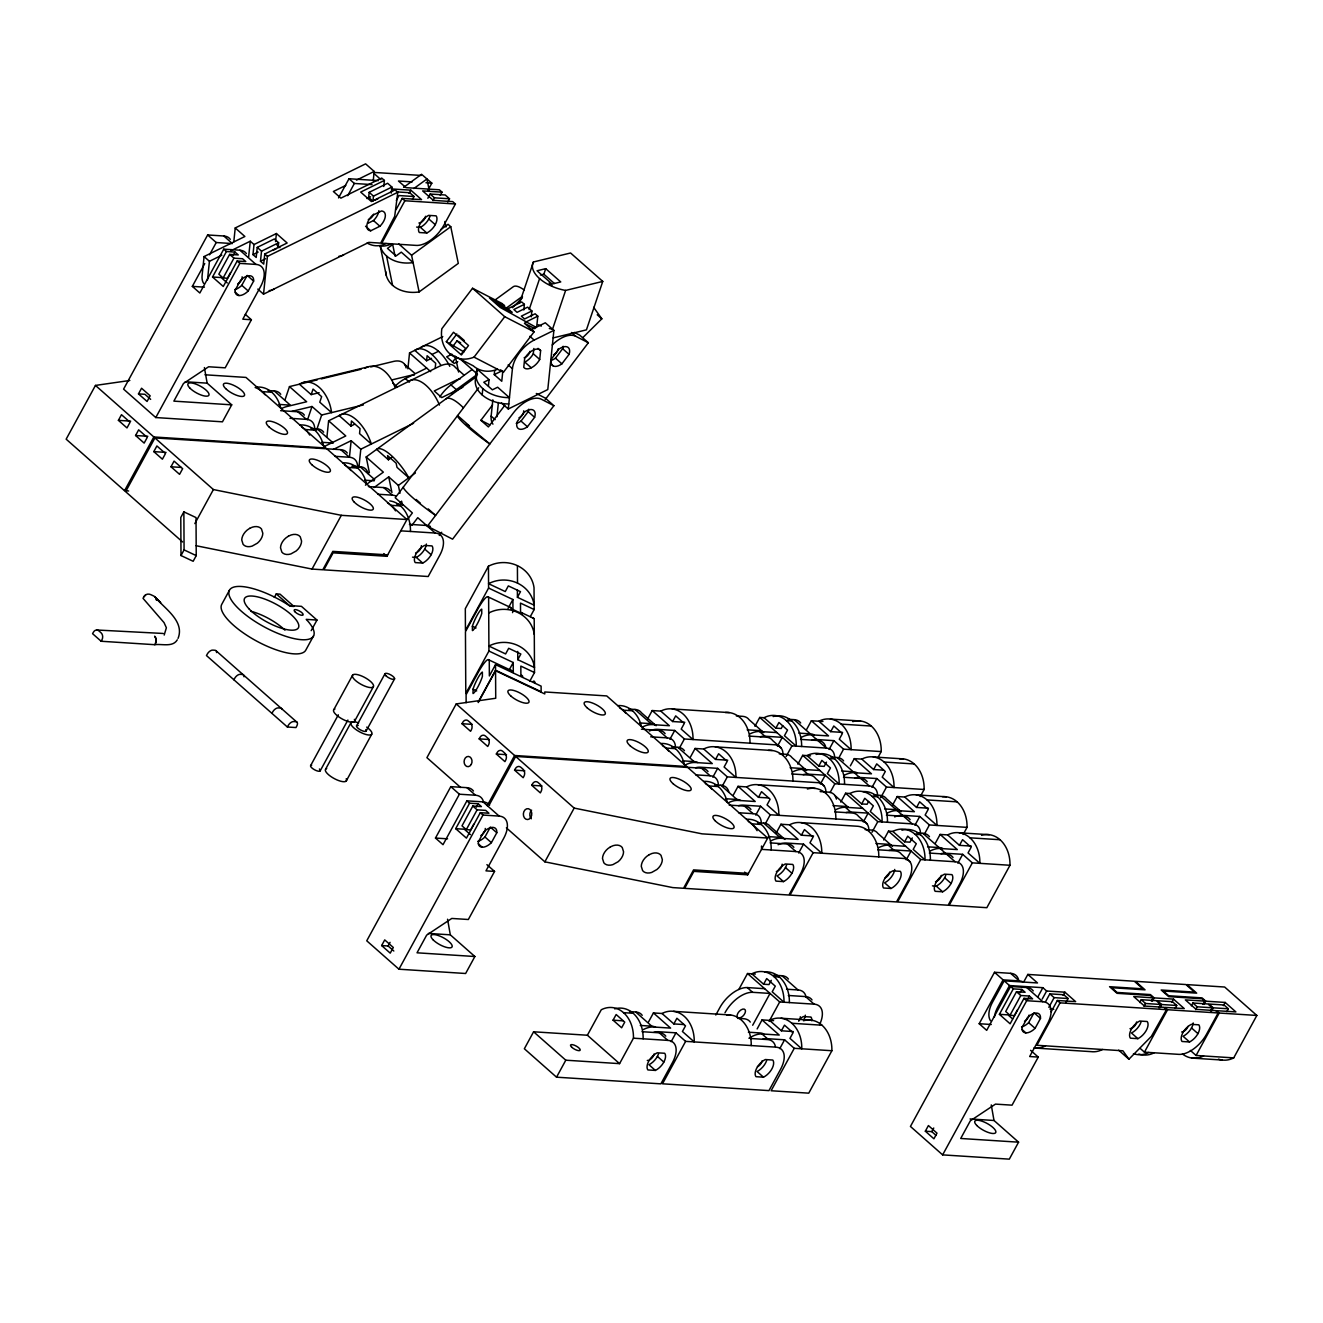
<?xml version="1.0" encoding="UTF-8"?>
<svg xmlns="http://www.w3.org/2000/svg" width="1323" height="1323" viewBox="0 0 1323 1323"><rect width="100%" height="100%" fill="white"/><g stroke="black" fill="none" stroke-linecap="round" stroke-linejoin="round"><path stroke-width="1.5" d="M373.218 180.871L374.194 171.428L365.611 163.854L235.229 227.953L244.887 236.486L204.073 256.563L202.138 275.201A25.55 13.858 -48.6 0 0 203.676 283.436M207.513 279.93L209.431 261.293L204.073 256.563M233.791 241.877L235.229 227.953M248.608 257.125L250.262 241.216L230.731 250.824M278.128 247.781L278.64 242.754L274.357 238.967L257.241 247.384L256.199 257.456L252.974 254.611L254.016 244.54L250.262 241.216M254.016 244.54L276.408 233.526L287.141 243.002L264.749 254.016L263.707 264.087L260.482 261.243L261.524 251.172L257.241 247.384M345.799 185.385L333.379 191.504L340.887 198.136L381.719 178.059L384.398 180.424L360.683 192.083L371.416 201.559L395.13 189.9L397.81 192.265L394.684 216.377L380.677 243.118L368.852 242.374L263.525 294.153L267.428 256.381L264.749 254.016M275.564 241.596L276.408 233.526M326.963 436.706L328.617 420.797L439.236 366.405A25.55 13.858 -48.6 0 1 455.377 367.43L464.158 375.186M369.183 192.331L368.654 197.375L372.954 201.162L373.466 196.135L369.183 192.331L387.622 183.269L391.906 187.056L391.277 193.108M350.942 426.039L351.471 420.995L360.054 428.569L359.542 433.613L371.333 444.032A30.776 15.628 63.8 0 0 339.151 415.604L350.942 426.039L354.63 424.22M349.504 456.6L351.141 440.691L333.363 449.423M383.769 186.477L384.398 180.424M358.946 467.118L360.799 449.208L351.141 440.691M407.897 368.852L409.535 352.943L442.775 336.604M431.546 358.351L426.601 360.766L427.131 355.738L435.714 363.312L435.184 368.356M476.247 378.891L477.256 369.233L489.063 379.651L488.402 385.952M482.167 394.916L482.812 388.615M502.806 371.184L501.764 381.256L494.256 374.624L494.67 370.589M492.95 424.17A25.55 13.858 -48.6 0 1 491.147 416.117L492.834 399.811M496.935 416.778L498.407 402.506M553.89 330.37L547.788 389.557L508.28 408.989L512.431 368.687A25.55 13.858 -48.6 0 1 534.145 340.094L553.89 330.37L545.308 322.795L530.936 329.857M523.809 309.979L524.388 304.323L521.709 301.942L507.337 309.02M531.284 316.825L531.896 310.955L527.612 307.168L517.078 312.344L513.853 309.499L524.388 304.323M531.284 367.794L524.834 362.105A11.924 6.466 -48.6 0 0 533.285 353.77L533.831 348.478M536.741 326.434L537.799 316.164L535.12 313.799L524.586 318.975L521.361 316.131L531.896 310.955M540.627 350.645A11.924 6.466 -48.6 0 0 524.669 358.5L523.759 367.314A11.924 6.466 -48.6 0 0 539.718 359.459L540.627 350.645L538.048 348.362M285.024 399.811L289.472 386.597L317.288 379.866M311.186 394.618L313.055 389.078L321.638 396.668L319.769 402.192L331.577 412.627A30.776 20.424 76.4 0 0 299.378 384.199L311.186 394.618L319.141 392.699M307.564 419.705L312.013 406.492L321.671 415.009L363.395 404.921M316.577 430.107L321.671 415.009M519.476 303.165A30.776 15.843 18.6 0 1 520.352 300.734L533.417 261.987L570.577 252.991L602.759 281.419L586.436 329.857L553.196 337.894M529.15 309.599L539.602 278.591M540.379 275.035L543.852 274.208L545.721 268.668L560.737 281.931L552.071 284.032L537.055 270.768L545.721 268.668M602.759 281.419L565.616 290.415L552.551 329.162A30.776 15.843 18.6 0 1 549.326 328.517M178.059 638.397C184.84 621.463 165.226 608.927 155.701 597.93L160.695 602.643L154.841 596.987M155.519 643.259L156.213 639.439L154.642 636.214A5.11 3.952 -86.3 0 1 155.535 643.276L154.758 644.698L101.16 641.258L92.577 633.684L93.354 632.278A5.11 3.952 -86.3 0 1 98.894 630.873L101.028 632.758A5.11 3.952 -86.3 0 1 101.937 639.852L101.16 641.258M129.836 380.478L95.454 385.423L66.15 439.17L124.544 490.717L128.645 490.982M230.301 239.347A25.55 13.858 -48.6 0 0 223.785 235.99L207.645 234.965L123.585 389.127L155.783 417.555L222.462 421.822L231.723 404.838L207.149 383.157L185.203 381.752M118.408 420.35L121.484 414.694L130.067 422.269L126.991 427.924L118.408 420.35L130.696 421.144M246.392 253.569A25.55 13.858 -48.6 0 0 239.876 250.196L223.736 249.171L199.839 293.011L192.331 286.38L204.751 263.591M209.53 254.81L216.228 242.539L232.368 243.564L223.785 235.99M138.485 393.89L141.561 388.234L150.144 395.809L147.068 401.464L138.485 393.89L144.935 394.304L150.657 399.364M229.64 254.38L233.939 258.167L242.539 258.729L245.764 261.557L237.164 261.011L223.273 286.479L212.54 277.003L226.431 251.535L235.031 252.098L238.256 254.926L229.64 254.38L218.841 274.175L223.14 277.979L227.44 278.243L230.533 272.588M233.179 255.488L235.031 252.098M135.574 435.515L138.65 429.843L147.25 437.433L144.157 443.089L135.574 435.515L147.812 436.292M223.14 277.979L233.939 258.167M155.783 417.555L239.843 263.376L255.967 264.418A25.55 13.858 -48.6 0 1 260.532 286.661L242.804 319.19L251.403 319.753L225.191 367.827L208.621 366.769L183.5 383.455L173.859 401.134L231.723 404.838M124.544 490.717L153.848 436.97L325.921 448.001L245.979 377.419L204.982 374.789M347.271 453.028A25.55 13.858 -48.6 0 0 340.755 449.671L154.923 437.93L125.619 491.676L182.557 541.95M234.7 289.638A11.924 6.466 -48.6 0 0 241.795 285.321L247.186 275.416L253.619 281.104L248.228 290.994A11.924 6.466 -48.6 0 1 235.18 290.167L240.588 280.261A11.924 6.466 -48.6 0 1 253.619 281.104M153.815 451.623L156.891 445.95L165.491 453.541L162.398 459.197L153.815 451.623L166.053 452.4M170.981 466.771L174.074 461.115L182.657 468.689L179.564 474.345L170.981 466.771L181.218 467.432M338.539 197.921L349.007 178.737L378.428 180.623M347.717 195.688L354.366 183.467L372.028 184.592M183.864 511.852L180.788 517.508L181.003 555.544L193.158 561.283L196.234 555.627L196.019 517.574L183.864 511.852L184.079 549.888L181.003 555.544M164.184 635.057L166.384 627.78L164.052 622.637L143.049 598.36L143.827 596.69A5.11 4.763 -0.1 0 1 150.706 594.606L153.733 596.028A5.11 4.763 -0.1 0 1 156.527 600.014M194.845 523.594L213.4 489.56L341.334 515.325L406.938 519.526L386.895 556.305L333.115 552.849L323.87 569.833L428.189 576.514L439.749 555.296A25.55 13.858 -48.6 0 0 435.184 533.037L417.754 517.673L411.833 525.463M396.338 200.401L398.984 195.556L414.033 196.515L412.495 199.343M396.024 209.712L402.192 198.4L421.557 199.624L410.825 190.165L391.459 188.924M455.426 203.99L404.871 200.765L381.752 243.2L416.166 245.4A25.55 13.858 -48.6 0 0 443.866 225.208L455.426 203.99L452.747 201.625L433.382 200.385L422.649 190.909L442.014 192.149L440.245 195.391M409.055 193.39L410.825 190.165M427.957 190.231L431.827 183.153L421.557 174.289L403.598 187.37M427.858 198.285L430.173 194.034L445.239 194.994L449.522 198.781L447.769 202.022M432.919 200.649L434.473 197.822L449.522 198.781M229.392 590.323L221.685 604.462A47.86 15.578 28.6 0 0 256.728 641.142A47.86 15.578 28.6 0 0 305.861 650.006L313.568 635.867M274.324 597.434L276.259 593.911L280.013 594.143L293.971 606.463L290.2 606.215L276.259 593.911M233.906 679.79L234.667 678.368A5.11 2.778 -48.6 0 1 240.207 674.333L242.357 674.465A5.11 2.778 -48.6 0 1 243.994 676.781M196.085 545.721L312.03 569.072L341.334 515.325M311.186 630.658L316.974 620.057L301.446 606.347L289.175 605.554A47.86 15.578 28.6 0 0 228.945 591.629A47.86 15.578 28.6 0 0 282.89 635.321A47.86 15.578 28.6 0 0 306.225 619.362L316.974 620.057M271.926 713.362L272.687 711.939A5.11 2.778 -48.6 0 1 278.227 707.904L280.377 708.037A5.11 2.778 -48.6 0 1 281.981 709.426M287.372 727.005L288.149 725.583A5.11 2.778 -48.6 0 1 293.689 721.548L295.839 721.68A5.11 2.778 -48.6 0 1 296.749 726.129L295.972 727.551L287.372 727.005L206.471 655.563L207.231 654.141A5.11 2.778 -48.6 0 1 212.771 650.106L214.921 650.255A5.11 2.778 -48.6 0 1 216.559 652.553M333.826 709.641L352.712 674.978M310.624 765.62L338.324 714.817M320.199 770.846L347.899 720.043M325.656 769.093L351.108 722.424M354.382 721.581L373.268 686.935A11.924 3.886 28.6 0 0 360.22 675.441A11.924 3.886 28.6 0 0 355.49 680.502A11.924 3.886 28.6 0 0 373.268 686.935M356.532 725.947L384.91 673.903M366.239 730.842L394.618 678.798M346.213 781.05L371.664 734.364M488.452 566.227L465.316 608.646L465.448 630.476L488.584 588.057L488.452 566.227A30.776 28.643 -0.3 0 1 534.029 587.71L534.161 609.539L530.308 616.617M508.065 608.348L512.894 599.517L488.584 588.057M456.22 703.935L514.614 755.499L686.687 766.513L606.744 695.931L544.778 691.962L544.778 693.947L495.563 670.744L495.728 698.263L456.22 703.935L426.916 757.682L460.718 787.532M517.425 597.301L520.501 591.646L508.346 585.907L505.27 591.563L488.551 583.691A30.776 28.643 -0.3 0 1 534.128 605.173L517.425 597.301L517.376 589.81M488.931 651.048L465.795 693.484L465.448 631.733L477.024 610.515A25.55 4.283 -64.8 0 1 488.634 598.658L488.931 651.048L513.241 662.509L513.291 672.613M461.992 723.714L462.769 722.292A5.11 3.952 -86.3 0 1 468.292 720.903L470.442 722.788A5.11 3.952 -86.3 0 1 471.352 729.883L470.575 731.288L461.992 723.714L472.311 724.376M495.53 664.626L495.563 670.232L541.14 691.731L541.107 686.124L495.53 664.626L489.361 675.937L489.278 661.599A25.55 4.283 -64.8 0 0 477.653 673.457L466.093 694.674L466.143 702.745M478.38 701.752L495.563 670.232M478.215 702.563L495.563 670.744M509.388 669.587L513.241 662.509M517.773 659.664L520.849 654.009L508.694 648.287L505.618 653.942L488.898 646.054A30.776 28.643 -0.3 0 1 534.475 667.553L517.773 659.664L517.723 651.412M473.452 791.022A25.55 13.858 -48.6 0 0 466.936 787.665L450.812 786.639L366.752 940.802L398.951 969.213L465.63 973.496L474.874 956.512L450.316 934.832L428.371 933.426M479.158 738.879L479.935 737.457A5.11 3.952 -86.3 0 1 485.475 736.051L487.608 737.953A5.11 3.952 -86.3 0 1 488.518 745.031L487.74 746.453L479.158 738.879L489.394 739.524M489.56 805.227A25.55 13.858 -48.6 0 0 483.044 801.87L466.903 800.845L443.007 844.686L435.482 838.054L459.395 794.213L475.519 795.239A25.55 13.858 -48.6 0 1 483.54 802.185M381.636 945.565L384.728 939.909L393.311 947.483L390.235 953.139L381.636 945.565L388.102 945.978L393.824 951.022M529.696 681.378L534.509 672.547L534.211 620.156A25.55 4.283 -64.8 0 0 532.64 618.321M388.102 945.978L390.07 942.356M472.807 806.054L477.107 809.841L485.706 810.387L488.915 813.232L480.315 812.686L466.44 838.137L455.707 828.678L469.582 803.21L478.198 803.756L481.407 806.6L472.807 806.054L462.008 825.85L466.308 829.637L470.608 829.918L473.684 824.262M496.34 754.027L497.101 752.622A5.11 3.952 -86.3 0 1 502.641 751.216L504.774 753.118A5.11 3.952 -86.3 0 1 505.684 760.196L504.923 761.618L496.34 754.027L506.527 754.689M476.346 807.162L478.198 803.756M466.308 829.637L477.107 809.841M487.261 805.657L514.614 755.499M398.951 969.213L482.994 815.051L499.135 816.093A25.55 13.858 -48.6 0 1 503.699 838.335L485.971 870.865L494.57 871.41L468.342 919.502L451.788 918.443L426.651 935.129L417.026 952.808L474.874 956.512M489.312 804.814L515.672 756.442L687.762 767.472L767.704 838.054L747.66 874.817L693.88 871.377L684.619 888.345L788.955 895.026L800.514 873.808A25.55 13.858 -48.6 0 0 795.95 851.565L787.367 843.991L770.151 842.883M514.581 770.135L515.342 768.729A5.11 3.952 -86.3 0 1 520.882 767.323L523.032 769.209A5.11 3.952 -86.3 0 1 523.925 776.303L523.164 777.709L514.581 770.135L524.768 770.796M477.868 841.312A11.924 6.466 -48.6 0 0 484.946 836.979L490.353 827.09L496.786 832.762L491.395 842.668A11.924 6.466 -48.6 0 1 478.347 841.841L483.738 831.935A11.924 6.466 -48.6 0 1 496.786 832.762M531.747 785.3L532.508 783.878A5.11 3.952 -86.3 0 1 538.048 782.488L540.197 784.374A5.11 3.952 -86.3 0 1 541.09 791.468L540.33 792.874L531.747 785.3L541.983 785.945M506.378 827.851L544.861 861.835L574.165 808.088L702.1 833.854L767.704 838.054M647.377 719.398L652.206 710.55L660.805 711.113A30.776 23.831 -86.3 0 1 693.004 739.524L681.196 729.105L684.272 723.449L675.689 715.875L672.613 721.531L660.805 711.113M669.918 739.292L674.73 730.445L684.388 738.978L774.732 744.766A25.55 13.858 -48.6 0 1 783.018 754.656M679.575 747.809L684.388 738.978M667.867 1040.391L633.452 1038.191L619.577 1063.642L587.379 1035.231L533.599 1031.791L524.355 1048.759L556.536 1077.187L660.872 1083.851L672.431 1062.65A25.55 13.858 -48.6 0 0 667.867 1040.391L659.284 1032.816L642.085 1031.708M690.308 757.285L695.121 748.454L703.72 749A30.776 23.831 -86.3 0 1 735.919 777.428L724.111 767.009L727.203 761.353L718.621 753.763L715.528 759.419L703.72 749M712.832 777.18L717.661 768.349L727.319 776.882L817.664 782.654A25.55 13.858 -48.6 0 1 825.932 792.56M556.536 1077.187L565.797 1060.203L619.577 1063.642M722.49 785.713L727.319 776.882M754.937 726.277L759.749 717.446L764.049 717.711A30.776 23.831 -86.3 0 1 796.248 746.139L784.44 735.72L787.532 730.064L778.949 722.474L775.857 728.146L764.049 717.711M587.379 1035.231L601.27 1009.763A30.776 23.831 -86.3 0 1 633.452 1038.191M733.223 795.189L738.052 786.342L746.652 786.904A30.776 23.831 -86.3 0 1 778.834 815.315L767.042 804.897L770.118 799.241L761.535 791.667L758.459 797.322L746.652 786.904M613.062 1020.182L616.154 1014.526L624.737 1022.117L621.645 1027.773L613.062 1020.182L622.753 1020.81M782.769 725.649L781.231 728.477L775.857 728.146M777.461 746.172L782.29 737.341L764.859 736.216A25.55 13.858 -48.6 0 0 760.262 736.746M786.16 756.475L791.948 745.858L826.362 748.074A25.55 13.858 -48.6 0 1 834.648 757.963M755.764 815.084L760.576 806.236L770.234 814.77L860.578 820.558A25.55 13.858 -48.6 0 1 868.864 830.447M806.451 729.783L811.379 720.754L822.923 721.482M648.617 1021.786L653.43 1012.938L662.029 1013.484A30.776 23.831 -86.3 0 1 694.228 1041.912L682.42 1031.493L685.512 1025.838L676.913 1018.263L673.837 1023.919L662.029 1013.484M765.422 823.617L770.234 814.77M797.852 764.181L802.681 755.334L810.552 755.846M830.712 731.652L833.788 725.996L842.371 733.57L839.295 739.226L851.102 749.645A30.776 23.831 -86.3 0 0 818.904 721.233L830.712 731.652L842.619 732.413M776.154 833.093L780.967 824.246L789.566 824.791A30.776 23.831 -86.3 0 1 821.765 853.219L809.957 842.801L813.05 837.145L804.467 829.554L801.374 835.21L789.566 824.791M818.772 766.034L821.864 760.378L830.447 767.952L827.371 773.608L839.162 784.043A30.776 23.831 -86.3 0 0 806.98 755.615L818.772 766.034L824.163 766.381L826.478 762.131M829.091 749.48L833.903 740.648L843.561 749.165L881.217 751.58L878.323 756.888M671.141 1041.681L675.97 1032.833L685.628 1041.366L775.956 1047.155A25.55 13.858 -48.6 0 1 780.52 1069.397L768.961 1090.615L662.492 1083.802L685.628 1041.366M820.392 784.076L825.205 775.228L807.791 774.12A25.55 13.858 -48.6 0 0 803.177 774.65M838.749 758.013L843.561 749.165M830.05 792.593L834.863 783.762L869.277 785.961A25.55 13.858 -48.6 0 1 877.562 795.867M798.679 852.988L803.508 844.14L813.165 852.674L903.493 858.445A25.55 13.858 -48.6 0 1 908.074 880.705L896.498 901.922L790.029 895.092L813.165 852.674M850.358 765.868L854.294 758.641L861.819 759.121A30.776 23.831 -86.3 0 1 894.017 787.549L882.209 777.13L885.302 771.474L876.719 763.884L873.627 769.539L861.819 759.121M715.809 1015.022L719.613 1008.043A25.55 13.858 -48.6 0 1 747.247 987.57L764.677 988.694M840.783 802.069L845.595 793.238L849.895 793.502A30.776 23.831 -86.3 0 1 882.094 821.93L870.286 811.512L873.362 805.856L864.779 798.282L861.703 803.937L849.895 793.502M738.829 989.439L747.512 973.53L755.383 974.042M763.603 984.229L766.695 978.573L775.278 986.148L772.202 991.803L783.993 1002.222A30.776 23.831 -86.3 0 0 751.811 973.811L763.603 984.229L768.994 984.577L771.292 980.326M872.006 787.383L876.835 778.536L886.493 787.069L924.132 789.484L920.279 796.545M868.616 801.44L867.078 804.268L861.703 803.937M752.688 1025.242L770.036 993.424L752.622 992.316L747.247 987.57M863.307 821.963L868.136 813.132L850.706 812.008A25.55 13.858 -48.6 0 0 846.108 812.537M880.705 797.67L886.493 787.069M757.136 1028.93L762.048 1019.901L773.591 1020.628M872.006 832.266L877.794 821.649L912.209 823.865A25.55 13.858 -48.6 0 1 920.477 833.755M769.093 1021.406L779.694 1001.958L814.108 1004.157A25.55 13.858 -48.6 0 1 819.615 1024.548M892.297 805.575L897.226 796.545L904.75 797.025A30.776 23.831 -86.3 0 1 936.932 825.436L925.141 815.018L928.217 809.362L919.634 801.788L916.558 807.443L904.75 797.025M883.698 839.973L888.51 831.125L892.827 831.406A30.776 23.831 -86.3 0 1 925.009 859.834L913.201 849.416L916.293 843.743L907.71 836.169L904.618 841.825L892.827 831.406M781.38 1030.799L784.473 1025.143L793.056 1032.717L789.963 1038.373L801.771 1048.808A30.776 23.831 -86.3 0 0 769.589 1020.38L781.38 1030.799L793.304 1031.56M779.776 1048.626L784.589 1039.795L794.247 1048.312L831.886 1050.727L808.75 1093.162L771.111 1090.747L794.247 1048.312M914.937 825.271L919.75 816.44L929.408 824.957L967.047 827.371L963.194 834.449M912.308 837.922L909.992 842.172L904.618 841.825M906.238 859.867L911.051 851.02L893.637 849.912A25.55 13.858 -48.6 0 0 889.023 850.441M924.595 833.804L929.408 824.957M955.123 861.753L920.709 859.553L897.573 901.988L948.128 905.23L959.688 884.012A25.55 13.858 -48.6 0 0 955.123 861.753L946.54 854.178L929.325 853.07M935.212 843.462L940.14 834.433L947.665 834.912A30.776 23.831 -86.3 0 1 979.863 863.34L968.056 852.922L971.148 847.266L962.565 839.675L959.473 845.347L947.665 834.912M957.852 863.175L962.681 854.327L972.339 862.861L1009.978 865.275L986.842 907.694L949.203 905.296L972.339 862.861M1018.66 980.26A25.55 13.858 -48.6 0 0 1010.64 973.331L994.499 972.289L910.439 1126.452L942.638 1154.88L1009.317 1159.146L1018.578 1142.179L994.003 1120.482L970.057 1118.96M1033.246 990.894A25.55 13.858 -48.6 0 0 1026.731 987.537L1010.59 986.495L986.693 1030.352L979.185 1023.721L1003.082 979.863L1019.223 980.905A25.55 13.858 -48.6 0 1 1022.993 981.898M1023.985 981.501L1027.839 974.423L1037.497 982.956L1004.157 980.823L992.746 1001.759A25.55 13.858 -48.6 0 0 990.53 1020.777M925.339 1131.215L928.415 1125.559L936.998 1133.15L933.922 1138.805L925.339 1131.215L931.789 1131.628L936.072 1135.432M1051.173 1011.797L1057.342 1000.486L1075.632 1001.643L1064.899 992.184L1046.625 991.01L1042.871 987.686L1009.515 985.552L998.104 1006.489A25.55 13.858 -48.6 0 0 994.367 1017.271M931.789 1131.628L933.757 1128.006M1016.494 991.721L1020.794 995.508L1029.393 996.054L1032.618 998.898L1024.002 998.352L1010.127 1023.804L999.394 1014.328L1013.286 988.876L1021.885 989.422L1025.11 992.267L1016.494 991.721L1005.695 1011.516L1009.995 1015.303L1014.294 1015.584L1017.387 1009.929M1020.033 992.812L1021.885 989.422M1009.995 1015.303L1020.794 995.508M942.638 1154.88L1026.698 1000.717L1042.822 1001.743A25.55 13.858 -48.6 0 1 1047.386 1024.002L1029.658 1056.531L1038.257 1057.077L1012.045 1105.168L995.475 1104.11L970.354 1120.796L960.713 1138.475L1018.578 1142.179M1027.458 999.593L1029.393 996.054M1038.042 996.533L1042.871 987.686M1021.554 1026.962A11.924 6.466 -48.6 0 0 1028.632 1022.646L1034.04 1012.74L1040.473 1018.429L1035.082 1028.335A11.924 6.466 -48.6 0 1 1022.034 1027.491L1027.442 1017.602A11.924 6.466 -48.6 0 1 1040.473 1018.429M1042.21 999.08L1046.625 991.01M1045.435 1001.924L1049.834 993.854L1063.824 994.747L1068.108 998.534L1065.792 1002.768M1048.841 1007.332L1054.133 997.641L1068.108 998.534M1063.146 995.409L1064.899 992.184M1166.506 1009.664L1060.037 1002.851L1036.901 1045.286L1122.913 1050.793L1128.916 1059.21L1151.39 1036.339L1166.506 1009.664L1163.827 1007.299L1144.461 1006.059L1133.728 996.583L1153.094 997.823L1151.324 1001.048M1139.715 1002.536L1141.253 999.708L1156.319 1000.668L1160.602 1004.455L1158.849 1007.696M1144.015 1006.323L1145.553 1003.495L1160.602 1004.455M1152.399 1001.131L1154.169 997.889L1173.534 999.13L1184.267 1008.606L1164.901 1007.365L1167.581 1009.73L1218.136 1012.971L1206.559 1034.189A25.55 13.858 -48.6 0 1 1178.859 1054.365L1144.445 1052.165L1140.161 1048.378M1159.924 1007.762L1161.677 1004.521L1176.742 1005.48L1175.188 1008.324M1144.445 1052.165L1167.581 1009.73M1171.765 1002.371L1173.534 999.13M1191.345 1005.827L1192.883 1002.999L1207.932 1003.975L1212.232 1007.762L1210.462 1010.987M1195.628 1009.631L1197.166 1006.803L1212.232 1007.762M1202.954 1004.355L1204.724 1001.131L1202.028 998.766L1168.689 996.632L1161.181 990.001L1194.52 992.134L1185.937 984.544L1135.399 981.319L1145.056 989.836L1111.7 987.702L1117.075 992.448L1150.415 994.582L1154.169 997.889M1204.029 1004.438L1205.799 1001.197L1225.148 1002.437L1235.88 1011.913L1216.532 1010.673L1219.211 1013.038L1256.85 1015.452L1233.714 1057.887A30.776 23.831 -86.3 0 1 1218.4 1059.128M1211.537 1011.07L1213.307 1007.828L1228.356 1008.788L1226.818 1011.615M1190.353 1050.412L1196.075 1055.473L1219.211 1013.038M1223.395 1005.662L1225.148 1002.437M177.282 639.819C172.8 647.526 161.869 643.656 154.741 644.681M143.827 596.938L145.596 595.102M536.427 327.509L500.226 307.465L489.493 297.989L504.609 305.778L501.913 303.414L472.543 288.265L441.849 328.716A30.776 25.617 -62.7 0 0 474.031 357.144L503.418 372.276L534.112 331.825L524.454 323.308L534.856 328.666M446.331 341.681L453.508 332.255L468.524 345.518L461.363 354.961L446.331 341.681L463.91 351.918M449.688 343.418L456.865 333.975M452.913 346.262L457.014 340.871L460.669 342.756M461.495 353.836L465.597 348.445L457.014 340.871M474.031 357.144L504.741 316.693L534.112 331.825M478.694 387.771L395.213 497.779L412.379 512.927L407.649 519.178M504.774 405.351L488.402 426.932L480.894 420.301L492.586 404.888M550.699 360.501A11.924 6.466 -48.6 0 0 555.462 358.153L562.622 348.71A11.924 6.466 -48.6 0 0 563.168 346.279M569.055 354.399A11.924 6.466 -48.6 0 0 558.885 349.156L551.724 358.599A11.924 6.466 -48.6 0 0 561.895 363.842L569.055 354.399L562.622 348.71M516.235 423.426A11.924 6.466 -48.6 0 0 521.014 421.078L528.175 411.635A11.924 6.466 -48.6 0 0 528.72 409.204M439.269 535.468L441.7 532.259M545.175 399.629L588.338 342.756L579.755 335.182L574.347 332.404M534.608 417.324A11.924 6.466 -48.6 0 0 524.437 412.081L517.276 421.524A11.924 6.466 -48.6 0 0 527.447 426.767L534.608 417.324L528.175 411.635M553.89 405.681L452.582 539.172L427.412 526.19L513.357 412.941A25.55 13.858 -48.6 0 1 541.289 399.199L553.89 405.681L545.308 398.107L536.311 393.477M512.464 307.68L522.436 297.84M582.914 337.514L601.833 318.826L593.647 307.333M413.851 188.528L426.916 179.018L429.264 190.495M440.609 229.755L448.067 224.315L450.763 226.696L458.287 263.393L419.11 291.936A30.776 23.946 -11.6 0 1 385.654 271.397M419.11 291.936L411.585 255.24L450.763 226.696M494.819 300.172L513.092 286.859A30.776 9.774 53.9 0 1 524.371 290.15M505.866 308.408L522.486 296.302M439.798 396.933A25.55 13.858 -48.6 0 1 450.961 384.91L472.113 369.497M451.391 393.923A25.55 13.858 -48.6 0 1 456.336 389.64L477.487 374.227L460.669 359.393M369.398 472.724L366.173 456.981L475.867 377.072M388.416 459.792L387.556 455.592L396.139 463.182L397.016 467.366L408.807 477.801A30.776 9.774 53.9 0 0 376.625 449.373L388.416 459.792L391.724 457.394M365.446 485.177L383.339 472.146L366.173 456.981M374.062 487.542L388.714 476.875L398.372 485.409L399.976 493.281M398.372 485.409L415.405 472.989M356.449 180.16L374.194 171.428M209.431 261.293L221.851 255.19M252.974 254.611L258.134 252.065M366.951 198.566L370.589 196.78M261.524 251.172L278.64 242.754M373.466 196.135L391.906 187.056M272.852 250.378L276.375 248.658M374.707 200.302L378.213 198.582M267.428 256.381L397.81 192.265M260.482 261.243L265.559 258.746M367.959 223.273L373.483 220.561A11.924 6.466 -48.6 0 0 378.891 210.655M370.705 230.781L379.916 226.25A11.924 6.466 -48.6 0 0 381.504 210.969L372.276 215.5A11.924 6.466 -48.6 0 0 370.705 230.781L365.561 226.233M431.943 354.481L438.525 351.257M451.97 354.2L446.694 356.797L454.219 363.428L457.725 361.692M395.246 386.084A25.55 13.858 -48.6 0 1 405.367 378.593L426.701 368.092M525.231 322.349L537.799 316.164M324.449 446.446L345.783 435.945L328.617 420.797M462.852 387.242L441.766 397.595L434.258 390.963L455.327 380.611A25.55 13.858 -48.6 0 1 460.387 378.742M494.256 374.624L501.45 371.102M489.063 379.651L483.788 382.248L492.371 389.822L497.646 387.226L509.438 397.661A30.776 20.589 5.9 0 1 477.256 369.233M360.799 449.208L413.586 423.261M302.438 382.744L368.075 366.868M321.257 378.907L361.047 369.282M370.721 366.951L393.51 361.427A25.55 13.858 -48.6 0 1 406.095 367.926M391.773 379.949L409.601 375.649A25.55 13.858 -48.6 0 1 414.182 375.186M291.953 411.337L312.013 406.492M163.209 633.469L96.959 630.013M374.707 172.47L421.21 175.446M412.214 181.896L398.471 181.019L405.996 187.651L439.335 189.784L442.014 192.149M425.94 182.772L431.827 183.153M396.569 191.885L409.75 192.728L414.033 196.515M416.613 227.076L420.383 227.308L426.816 232.997A11.924 6.466 -48.6 0 0 436.16 215.847L428.635 215.368A11.924 6.466 -48.6 0 0 419.292 232.517L426.816 232.997M212.54 277.003L221.156 277.549L227.275 282.957M192.331 286.38L204.42 287.157M268.056 390.533L274.241 390.93A25.55 13.858 -48.6 0 1 280.757 394.287M262.086 391.625L271.761 392.236M278.855 404.408L290.332 405.136L274.241 390.93M280.625 410.676L297.84 411.767A25.55 13.858 -48.6 0 1 304.356 415.124M289.935 418.3L306.423 419.358A25.55 13.858 -48.6 0 1 314.709 429.247M310.971 428.437L317.156 428.834A25.55 13.858 -48.6 0 1 323.672 432.191M305.001 429.512L314.676 430.14M321.787 442.312L333.247 443.04L317.156 428.834M334.917 456.319L349.355 457.245A25.55 13.858 -48.6 0 1 357.623 467.151M351.835 466.192L360.071 466.721A25.55 13.858 -48.6 0 1 368.092 473.667M347.932 467.416L357.607 468.044M364.701 480.199L374.26 480.811M368.389 486.583L383.687 487.575A25.55 13.858 -48.6 0 1 390.202 490.932M377.832 494.223L392.269 495.149A25.55 13.858 -48.6 0 1 396.057 496.142M396.817 504.228L403.002 504.625M390.847 505.32L400.522 505.932M409.402 524.355L426.601 525.463A25.55 13.858 -48.6 0 1 430.388 526.455M400.77 530.837L435.184 533.037M387.672 554.883L332.817 551.377L322.795 569.766L312.03 569.072M412.511 557.148L416.282 557.396L422.715 563.069A11.924 6.466 -48.6 0 0 432.059 545.919L424.534 545.44A11.924 6.466 -48.6 0 0 415.19 562.589L422.715 563.069M672.316 708.946L729.304 712.601M830.414 719.084L860.529 721.002M628.805 709.062L634.99 709.459A25.55 13.858 -48.6 0 1 641.506 712.816L656.142 725.732M736.365 715.941L742.55 716.338A25.55 13.858 -48.6 0 1 749.066 719.695L763.685 732.611M787.979 719.249L794.164 719.646A25.55 13.858 -48.6 0 1 800.68 723.003M622.835 710.153L632.526 710.765M786.325 720.605L791.7 720.952M841.163 724.128L871.278 726.046M672.613 721.531L684.818 722.308M639.621 722.937L651.081 723.664A25.55 13.858 -48.6 0 1 654.868 724.657M747.164 729.816L758.641 730.544A25.55 13.858 -48.6 0 1 762.428 731.536M798.794 733.124L810.271 733.852A25.55 13.858 -48.6 0 1 814.042 734.844M749.827 733.951A25.55 13.858 -48.6 0 1 759.501 731.487L776.915 732.595M801.721 737.126A25.55 13.858 -48.6 0 1 811.33 734.811L828.545 735.902L811.379 720.754M674.73 730.445L657.316 729.337A25.55 13.858 -48.6 0 0 649.361 731.007M812.14 740.004A25.55 13.858 -48.6 0 1 816.704 739.54L833.903 740.648M641.39 729.188L658.606 730.296A25.55 13.858 -48.6 0 1 665.122 733.653M748.95 736.084L766.149 737.176A25.55 13.858 -48.6 0 1 772.665 740.549L781.248 748.123M800.564 739.392L817.779 740.483A25.55 13.858 -48.6 0 1 825.8 747.429M650.701 736.812L667.189 737.87A25.55 13.858 -48.6 0 1 675.474 747.776M715.23 746.85L772.235 750.505M873.329 756.971L903.444 758.906M671.737 746.949L677.922 747.346A25.55 13.858 -48.6 0 1 684.438 750.703M779.28 753.845L785.465 754.242A25.55 13.858 -48.6 0 1 791.981 757.599L806.617 770.515M830.91 757.153L837.095 757.533A25.55 13.858 -48.6 0 1 843.611 760.907M665.767 748.041L675.441 748.669M829.24 758.509L834.615 758.856M884.095 762.015L914.21 763.95M715.528 759.419L727.749 760.212M873.627 769.539L883.566 770.184M682.536 760.824L694.013 761.568A25.55 13.858 -48.6 0 1 697.8 762.544M790.096 767.72L801.556 768.448A25.55 13.858 -48.6 0 1 805.343 769.44M841.709 771.011L853.186 771.756A25.55 13.858 -48.6 0 1 856.973 772.748M792.758 771.855A25.55 13.858 -48.6 0 1 802.416 769.374L819.847 770.499M844.636 775.03A25.55 13.858 -48.6 0 1 854.261 772.698L871.46 773.806L854.294 758.641M717.661 768.349L700.231 767.224A25.55 13.858 -48.6 0 0 695.633 767.753M855.055 777.891A25.55 13.858 -48.6 0 1 859.619 777.444L876.835 778.536M686.224 767.208L701.521 768.2A25.55 13.858 -48.6 0 1 708.037 771.557M791.865 773.972L809.064 775.08A25.55 13.858 -48.6 0 1 815.596 778.437L824.179 786.011M843.495 777.279L860.694 778.387A25.55 13.858 -48.6 0 1 867.21 781.744M695.683 774.848L710.104 775.774A25.55 13.858 -48.6 0 1 718.389 785.664M758.162 784.754L815.15 788.392M916.26 794.875L946.375 796.793M714.652 784.853L720.837 785.25A25.55 13.858 -48.6 0 1 728.857 792.196M820.144 791.601L828.38 792.13A25.55 13.858 -48.6 0 1 836.401 799.075M873.825 795.04L880.01 795.437A25.55 13.858 -48.6 0 1 886.526 798.794L901.161 811.71M708.681 785.945L718.372 786.557M872.155 796.413L877.546 796.744M927.01 799.919L957.124 801.854M758.459 797.322L768.63 797.967M916.558 807.443L928.465 808.204M725.467 798.728L736.928 799.456A25.55 13.858 -48.6 0 1 740.715 800.448M833.01 805.608L844.487 806.352A25.55 13.858 -48.6 0 1 848.258 807.328M884.64 808.915L896.101 809.643A25.55 13.858 -48.6 0 1 899.888 810.635M835.673 809.742A25.55 13.858 -48.6 0 1 845.347 807.278L862.761 808.386M887.568 812.917A25.55 13.858 -48.6 0 1 897.176 810.602L914.391 811.694L897.226 796.545M760.576 806.236L743.162 805.128A25.55 13.858 -48.6 0 0 738.548 805.657M894.646 816.886A25.55 13.858 -48.6 0 1 902.551 815.332L919.75 816.44M729.155 805.112L744.436 806.087A25.55 13.858 -48.6 0 1 750.968 809.444M834.78 811.875L851.995 812.984A25.55 13.858 -48.6 0 1 858.511 816.341L867.094 823.915M886.41 815.183L903.626 816.274A25.55 13.858 -48.6 0 1 910.141 819.648M738.598 812.752L753.035 813.662A25.55 13.858 -48.6 0 1 761.304 823.567M801.077 822.641L858.081 826.296A30.776 23.831 -86.3 0 1 878.77 856.874M959.175 832.762L989.29 834.697M757.566 822.741L763.751 823.138A25.55 13.858 -48.6 0 1 770.267 826.495L784.903 839.427M865.126 829.637L871.311 830.034A25.55 13.858 -48.6 0 1 877.827 833.391L892.463 846.307M916.756 832.944L922.941 833.341A25.55 13.858 -48.6 0 1 929.457 836.698M751.613 823.832L761.287 824.461M915.086 834.3L920.461 834.648M969.941 837.823L1000.056 839.741M801.374 835.21L813.595 836.004M959.473 845.347L971.38 846.108M768.382 836.616L779.859 837.36A25.55 13.858 -48.6 0 1 783.629 838.352M875.925 843.512L887.402 844.239A25.55 13.858 -48.6 0 1 891.189 845.232M927.555 846.819L939.032 847.547A25.55 13.858 -48.6 0 1 942.803 848.539M878.604 847.646A25.55 13.858 -48.6 0 1 888.262 845.182L905.693 846.29M930.482 850.821A25.55 13.858 -48.6 0 1 940.107 848.49L957.306 849.598L940.14 834.433M803.508 844.14L786.077 843.032A25.55 13.858 -48.6 0 0 778.122 844.702M940.901 853.682A25.55 13.858 -48.6 0 1 945.465 853.236L962.681 854.327M877.711 849.763L894.91 850.871A25.55 13.858 -48.6 0 1 901.426 854.228L910.026 861.819M455.707 828.678L464.307 829.223L470.442 834.631M795.95 851.565L761.535 849.366A30.776 23.831 -86.3 0 0 761.469 846.025M435.482 838.054L447.587 838.832M748.421 873.412L693.566 869.889L683.544 888.279L672.795 887.601L544.861 861.835M932.45 885.864L936.204 886.096L942.654 891.785A11.924 6.466 -48.6 0 0 951.998 874.635L944.473 874.156A11.924 6.466 -48.6 0 0 935.113 891.305L942.654 891.785M783.481 881.598L775.939 881.118A11.924 6.466 -48.6 0 1 785.3 863.969L792.824 864.448A11.924 6.466 -48.6 0 1 783.481 881.598L777.031 875.909A11.924 6.466 -48.6 0 0 786.606 864.994M891.024 888.477L883.499 887.998A11.924 6.466 -48.6 0 1 892.843 870.848L900.368 871.328A11.924 6.466 -48.6 0 1 891.024 888.477L884.591 882.805A11.924 6.466 -48.6 0 0 894.712 869.443M1027.839 974.423L1134.324 981.236L1142.907 988.827L1109.567 986.693L1117.075 993.325L1150.415 995.458L1153.094 997.823M1204.724 1001.131L1185.358 999.89L1196.091 1009.366L1215.457 1010.607L1218.136 1012.971M773.674 975.2L781.926 975.729A25.55 13.858 -48.6 0 1 788.442 979.086M774.071 976.705L779.445 977.052M786.54 989.207L798.017 989.951A25.55 13.858 -48.6 0 1 806.038 996.88M1049.9 1009.069L1053.77 1009.317M788.326 995.475L805.525 996.583A25.55 13.858 -48.6 0 1 812.041 999.94M999.394 1014.328L1008.01 1014.873L1012.608 1018.942M979.185 1023.721L991.274 1024.498M1137.896 1038.671L1130.371 1038.175A11.924 6.466 -48.6 0 1 1139.715 1021.025L1147.239 1021.521A11.924 6.466 -48.6 0 1 1137.896 1038.671L1131.463 1032.982A11.924 6.466 -48.6 0 0 1141.038 1022.067M1189.526 1041.962L1181.985 1041.482A11.924 6.466 -48.6 0 1 1191.345 1024.333L1198.87 1024.829A11.924 6.466 -48.6 0 1 1189.526 1041.962L1183.076 1036.289A11.924 6.466 -48.6 0 0 1193.214 1022.944M673.539 1011.334L730.544 1014.989M781.083 1018.23L811.197 1020.149M737.589 1018.33L743.774 1018.727A25.55 13.858 -48.6 0 1 750.29 1022.084M629.5 1011.582L635.685 1011.979A25.55 13.858 -48.6 0 1 642.201 1015.336M623.53 1012.657L633.204 1013.286M791.849 1023.274L821.963 1025.209M1196.075 1055.473L1233.714 1057.887M673.837 1023.919L684.008 1024.564M1192.089 1058.102L1222.204 1060.037M748.388 1032.205L759.865 1032.932A25.55 13.858 -48.6 0 1 763.652 1033.925M640.299 1025.441L651.776 1026.185A25.55 13.858 -48.6 0 1 655.563 1027.177M748.934 1038.257A25.55 13.858 -48.6 0 1 762.015 1033.958L779.23 1035.049L762.048 1019.901M675.97 1032.833L658.54 1031.725A25.55 13.858 -48.6 0 0 653.942 1032.254M762.809 1039.15A25.55 13.858 -48.6 0 1 767.373 1038.687L784.589 1039.795M750.174 1038.472L767.373 1039.564A25.55 13.858 -48.6 0 1 775.394 1046.51M655.398 1070.423L647.857 1069.943A11.924 6.466 -48.6 0 1 657.217 1052.794L664.741 1053.273A11.924 6.466 -48.6 0 1 655.398 1070.423L648.948 1064.734A11.924 6.466 -48.6 0 0 658.54 1053.836M763.487 1077.187L755.962 1076.69A11.924 6.466 -48.6 0 1 765.306 1059.541L772.83 1060.037A11.924 6.466 -48.6 0 1 763.487 1077.187L757.054 1071.498A11.924 6.466 -48.6 0 0 766.629 1060.583M534.161 609.539L520.485 603.106L520.534 613.078L512.944 609.49L512.894 599.517M488.237 596.954L511.025 607.704M521.659 612.714L533.814 618.453M472.377 626.259L472.41 630.624A11.924 2.001 -64.8 0 0 481.754 613.475L481.737 609.109A11.924 2.001 -64.8 0 0 472.377 626.259L476.032 627.978M534.509 672.547L520.832 666.097L520.898 676.202M488.865 659.896L511.654 670.645M184.079 549.888L196.234 555.627M473.022 689.2L473.055 693.566A11.924 2.001 -64.8 0 0 482.399 676.417L482.382 672.051A11.924 2.001 -64.8 0 0 473.022 689.2L476.677 690.92M571.453 332.486L575.737 336.274L588.338 342.756M449.754 353.721L473.254 365.826A30.776 25.617 -62.7 0 0 497.531 369.249M480.894 420.301L489.89 424.931M597.235 314.775L601.833 318.826M543.852 274.208L554.37 283.486M549.078 282.99L551.939 285.52M430.173 194.034L434.473 197.822M428.817 218.973L435.25 224.662M374.062 173.561L380.958 179.647M402.192 198.4L404.871 200.765M555.462 358.153L561.895 363.842M529.845 336.29L534.145 340.094M349.007 178.737L354.366 183.467M472.543 288.265L504.741 316.693M550.649 363.66L553.229 365.942M533.285 353.77L539.718 359.459M373.483 220.561L379.916 226.25M398.703 243.862L411.585 255.24M1256.85 1015.452L1224.651 987.024L1187.012 984.61L1196.67 993.143L1163.33 991.01L1168.705 995.739L1202.045 997.889L1205.799 1001.197M508.148 364.9L512.431 368.687M1228.356 1008.788L1224.073 1005L1209.007 1004.041L1213.307 1007.828M500.656 369.845L503.418 372.276M458.353 335.314L464.373 340.606M1192.883 1002.999L1197.166 1006.803M501.367 402.903L508.28 408.989M521.014 421.078L527.447 426.767M1176.742 1005.48L1172.443 1001.693L1157.393 1000.734L1161.677 1004.521M1191.527 1027.954L1197.96 1033.643M491.147 416.117L495.166 419.672M426.601 360.766L414.794 350.347A30.776 15.628 63.8 0 1 440.791 365.214M450.961 384.91L456.336 389.64M409.535 352.943L430.719 371.647M1141.253 999.708L1145.553 1003.495M276.887 244.953L279.963 247.666M404.59 364.338L414.843 373.384M794.164 719.646L810.271 733.852M811.33 734.811L816.704 739.54M817.779 740.483L826.362 748.074M837.095 757.533L853.186 771.756M854.261 772.698L859.619 777.444M860.694 778.387L869.277 785.961M880.01 795.437L896.101 809.643M897.176 810.602L902.551 815.332M903.626 816.274L912.209 823.865M922.941 833.341L939.032 847.547M940.107 848.49L945.465 853.236M405.367 378.593L409.386 382.149M392.799 383.091L397.297 387.06M239.876 250.196L255.967 264.418M944.655 877.777L951.088 883.45M759.749 717.446L791.948 745.858M802.681 755.334L834.863 783.762M845.595 793.238L877.794 821.649M888.51 831.125L920.709 859.553M207.645 234.965L216.228 242.539M223.736 249.171L226.431 251.535M237.164 261.011L239.843 263.376M834.896 795.487L848.076 807.113M759.501 731.487L764.859 736.216M802.416 769.374L807.791 774.12M845.347 807.278L850.706 812.008M888.262 845.182L893.637 849.912M257.803 289.109L263.525 294.153M1118.663 1050.164L1128.916 1059.21M1049.834 993.854L1054.133 997.641M1057.342 1000.486L1060.037 1002.851M241.795 285.321L248.228 290.994M1010.64 973.331L1019.223 980.905M1026.731 987.537L1042.822 1001.743M235.147 292.118L239 295.525M994.499 972.289L1003.082 979.863M1004.157 980.823L1009.515 985.552M1010.59 986.495L1013.286 988.876M1024.002 998.352L1026.698 1000.717M245.268 314.328L251.403 319.753M1028.632 1022.646L1035.082 1028.335M1022.001 1029.459L1025.854 1032.866M428.222 508.892L435.598 515.408A30.776 3.506 37.2 0 1 403.399 486.98M289.472 386.597L306.655 401.745L286.595 406.608A25.55 13.858 -48.6 0 0 281.518 408.542M416.133 499.466L420.433 503.253M652.206 710.55L669.372 725.715L651.941 724.591A25.55 13.858 -48.6 0 0 642.283 727.071M695.121 748.454L712.287 763.603L694.873 762.495A25.55 13.858 -48.6 0 0 685.198 764.959M738.052 786.342L755.218 801.506L737.787 800.398A25.55 13.858 -48.6 0 0 728.13 802.863M780.967 824.246L798.133 839.41L780.719 838.286A25.55 13.858 -48.6 0 0 771.044 840.75M1030.6 1050.313L1038.257 1057.077M297.84 411.767L306.423 419.358M340.755 449.671L349.355 457.245M360.071 466.721L374.707 479.637M383.687 487.575L392.269 495.149M634.99 709.459L651.081 723.664M658.606 730.296L667.189 737.87M677.922 747.346L694.013 761.568M701.521 768.2L710.104 775.774M720.837 785.25L736.928 799.456M744.436 806.087L753.035 813.662M763.751 823.138L779.859 837.36M326.996 448.944L406.938 519.526M424.716 549.062L431.149 554.734M785.465 867.574L791.915 873.263M383.835 553.593L386.895 556.305M744.584 872.122L747.66 874.817M781.926 975.729L798.017 989.951M805.525 996.583L814.108 1004.157M95.454 385.423L153.848 436.97M154.923 437.93L213.4 489.56M515.672 756.442L574.165 808.088M747.512 973.53L779.694 1001.958M762.015 1033.958L767.373 1038.687M466.936 787.665L475.519 795.239M483.044 801.87L499.135 816.093M450.812 786.639L459.395 794.213M466.903 800.845L469.582 803.21M480.315 812.686L482.994 815.051M484.946 836.979L491.395 842.668M478.298 843.793L482.167 847.2M486.897 864.647L494.57 871.41M653.43 1012.938L670.596 1028.103L653.182 1026.979A25.55 13.858 -48.6 0 0 643.507 1029.459M635.685 1011.979L651.776 1026.185M216.228 650.916L297.129 722.358M657.399 1056.399L663.832 1062.088M533.599 1031.791L565.797 1060.203M444.859 221.487L445.983 226.994M455.36 356.3L458.585 372.028M395.081 256.199L392.699 244.573L387.474 248.377L396.057 255.951L401.282 252.147L413.09 262.582A30.776 23.946 -11.6 0 1 380.197 245.896L386.233 275.267M386.548 255.967L392.567 285.338M401.597 501.136L402.407 505.072M388.714 476.875L391.939 492.619M991.258 1104.903L994.003 1120.482M447.554 919.237L450.316 934.832M204.404 367.562L207.149 383.157M517.409 565.649L517.508 583.112M531.3 818.772A5.457 4.217 -86.3 0 1 531.614 810.139M156.279 599.054A5.11 4.763 -0.1 0 1 156.527 600.262M346.196 778.784A11.924 3.886 28.6 0 1 334.57 778.751A11.924 3.886 28.6 0 1 326.715 768.547M365.776 729.618A5.457 1.77 28.6 0 1 363.858 731.272A5.457 1.77 28.6 0 1 357.425 727.683A5.457 1.77 28.6 0 1 358.235 725.384M366.686 727.121A11.924 3.886 28.6 0 1 368.919 735.026A11.924 3.886 28.6 0 1 352.183 726.244A11.924 3.886 28.6 0 1 358.616 722.887M521.13 675.524A25.55 4.283 -64.8 0 1 522.701 677.359M533.285 681.262A25.55 4.283 -64.8 0 1 534.856 683.098M510.496 670.513A25.55 4.283 -64.8 0 1 512.067 672.349M512.944 609.49A25.55 4.283 -64.8 0 1 512.563 612.632M509.851 607.571A25.55 4.283 -64.8 0 1 511.422 609.407M520.485 612.582A25.55 4.283 -64.8 0 1 522.056 614.418M488.716 612.996A30.776 28.643 -0.3 0 1 534.294 634.494M319.405 768.977A5.457 1.77 28.6 0 1 318.529 771.226A5.457 1.77 28.6 0 1 311.963 768.001A5.457 1.77 28.6 0 1 311.699 765.19M354.366 719.332A11.924 3.886 28.6 0 1 342.74 719.282A11.924 3.886 28.6 0 1 334.884 709.078M485.276 828.463A5.457 2.96 -48.6 0 1 480.844 835.574M1203.599 1055.952A30.776 23.831 -86.3 0 1 1182.415 1053.951M1136.589 1021.968A5.457 2.96 -48.6 0 1 1130.007 1028.699M1102.506 1049.486A30.776 23.831 -86.3 0 1 1090.995 1051.636L1033.991 1047.981A30.776 23.831 -86.3 0 0 1045.501 1045.832M1154.136 1052.794A30.776 23.831 -86.3 0 1 1138.822 1054.034M1148.744 1052.447A30.776 23.831 -86.3 0 1 1133.447 1053.687M1188.004 1026.367A5.457 2.96 -48.6 0 1 1181.637 1032.006M1029.046 1015.088A5.457 2.96 -48.6 0 1 1024.531 1021.24M800.299 1016.742A5.457 2.96 -48.6 0 1 798.695 1021.207M764.793 971.909A30.776 23.831 -86.3 0 1 789.368 1002.569M811.76 1020.843A11.924 6.466 -48.6 0 0 810.982 1017.04L803.458 1016.56A11.924 6.466 -48.6 0 0 798.728 1020M805.327 1015.154A11.924 6.466 -48.6 0 1 803.64 1020.165M724.971 1012.79A25.55 13.858 -48.6 0 1 752.622 992.316M762.164 1060.732A5.457 2.96 -48.6 0 1 757.418 1066.768M726.658 1014.89A30.776 23.831 -86.3 0 1 751.232 1045.567M659.284 1032.816A25.55 13.858 -48.6 0 1 665.8 1036.174M654.058 1053.984A5.457 2.96 -48.6 0 1 649.312 1060.021M648.253 1060.385A5.457 2.96 -48.6 0 1 647.294 1060.434M614.682 1008.87A30.776 23.831 -86.3 0 1 643.127 1038.803M803.441 1020.777A30.776 23.831 -86.3 0 1 831.886 1050.727M807.394 789.021A30.776 23.831 -86.3 0 1 835.838 818.97M942.472 796.711A30.776 23.831 -86.3 0 1 967.047 827.371M703.72 781.413A30.776 23.831 -86.3 0 1 727.27 802.218M705.341 783.497A30.776 23.831 -86.3 0 1 711.658 789.054M862.894 791.617A30.776 23.831 -86.3 0 1 887.468 822.278M946.54 854.178A25.55 13.858 -48.6 0 1 953.056 857.536M941.315 875.346A5.457 2.96 -48.6 0 1 935.51 881.746M901.939 830.232A30.776 23.831 -86.3 0 1 930.383 860.182M945.796 875.198A11.924 6.466 -48.6 0 1 936.204 886.096M889.701 872.039A5.457 2.96 -48.6 0 1 884.955 878.075M981.534 835.326A30.776 23.831 -86.3 0 1 1009.978 865.275M787.367 843.991A25.55 13.858 -48.6 0 1 793.883 847.348M782.141 864.167A5.457 2.96 -48.6 0 1 776.336 871.559M748.272 821.401A30.776 23.831 -86.3 0 1 757.087 830.679M746.635 819.317A30.776 23.831 -86.3 0 1 771.21 849.978M660.789 743.526A30.776 23.831 -86.3 0 1 684.355 764.33M662.426 745.593A30.776 23.831 -86.3 0 1 668.727 751.166M899.557 758.807A30.776 23.831 -86.3 0 1 924.132 789.484M768.349 750.406A30.776 23.831 -86.3 0 1 792.924 781.083M816.093 754.441A30.776 23.831 -86.3 0 1 844.537 784.374M617.874 705.622A30.776 23.831 -86.3 0 1 641.44 726.426M619.511 707.706A30.776 23.831 -86.3 0 1 625.812 713.262M852.773 721.63A30.776 23.831 -86.3 0 1 881.217 751.58M725.417 712.518A30.776 23.831 -86.3 0 1 749.992 743.179M773.178 716.537A30.776 23.831 -86.3 0 1 801.622 746.486M391.426 243.812A30.776 23.831 -86.3 0 1 379.916 245.962M386.051 243.465A30.776 23.831 -86.3 0 1 367.116 243.019M425.51 216.294A5.457 2.96 -48.6 0 1 418.928 223.025M429.958 216.393A11.924 6.466 -48.6 0 1 420.383 227.308M373.665 214.094A5.457 2.96 -48.6 0 1 368.29 219.585M343.864 254.661A30.776 15.628 63.8 0 1 338.986 256.232M274.059 288.976A30.776 15.628 63.8 0 1 269.181 290.564M541.355 326.053A30.776 15.843 18.6 0 1 538.296 324.763M565.616 290.415A30.776 15.843 18.6 0 1 533.417 261.987M558.157 348.875A5.457 2.96 -48.6 0 1 553.411 354.911M552.204 344.989A25.55 13.858 -48.6 0 1 575.737 336.274M445.834 398.951A30.776 9.774 53.9 0 1 463.397 407.798M519.509 300.734A30.776 3.241 45.4 0 1 520.22 300.701M421.392 347.106A30.776 15.628 63.8 0 1 449.82 366.339M452.416 362.469A25.55 13.858 -48.6 0 1 456.418 357.193M365.016 368.323A30.776 20.424 76.4 0 1 394.899 387.011M257.109 387.11A30.776 23.831 -86.3 0 1 280.674 407.897M255.124 387.49A30.776 23.831 -86.3 0 1 265.047 394.75M300.04 424.997A30.776 23.831 -86.3 0 1 323.589 445.801M301.661 427.081A30.776 23.831 -86.3 0 1 307.035 431.53M307.978 432.638A30.776 23.831 -86.3 0 1 309.698 435.069M408.939 381.289A30.776 15.628 63.8 0 1 439.468 405.07M400.29 502.095A25.55 13.858 -48.6 0 1 400.555 505.039M342.955 462.901A30.776 23.831 -86.3 0 1 366.521 483.705M344.592 464.968A30.776 23.831 -86.3 0 1 350.893 470.541M421.376 545.638A5.457 2.96 -48.6 0 1 415.571 553.031M389.772 500.888A30.776 23.831 -86.3 0 1 410.461 531.466M387.507 502.872A30.776 23.831 -86.3 0 1 395.544 510.86M426.403 544.034A11.924 6.466 -48.6 0 1 416.282 557.396M508.793 403.945A30.776 20.589 5.9 0 1 476.594 375.534M529.944 351.339A5.457 2.96 -48.6 0 1 524.14 357.756M523.71 410.808A5.457 2.96 -48.6 0 1 518.963 417.836M242.126 276.805A5.457 2.96 -48.6 0 1 237.677 283.916M250.94 611.292A30.661 9.989 28.6 0 1 284.958 630.161M249.7 528.34L247.136 530.11A11.725 8.037 -42.5 0 0 241.745 539.999L243.085 544.299A12.37 8.467 -42.5 0 0 252.131 546.118L257.406 543.158A11.725 8.037 -42.5 0 0 262.814 533.252L261.474 528.968A12.37 8.467 -42.5 0 0 252.428 527.149L249.7 528.34M288.464 536.146L285.917 537.915A11.725 8.037 -42.5 0 0 280.509 547.805L281.849 552.104A12.37 8.467 -42.5 0 0 290.895 553.924L296.187 550.963A11.725 8.037 -42.5 0 0 301.578 541.057L300.238 536.774A12.37 8.467 -42.5 0 0 291.192 534.955L288.464 536.146M610.449 846.869L607.902 848.622A11.725 8.037 -42.5 0 0 602.494 858.528L603.834 862.811A12.37 8.467 -42.5 0 0 612.88 864.63L618.172 861.686A11.725 8.037 -42.5 0 0 623.563 851.78L622.24 847.481A12.37 8.467 -42.5 0 0 613.194 845.662L610.449 846.869M649.229 854.675L646.666 856.428A11.725 8.037 -42.5 0 0 641.275 866.333L642.614 870.617A12.37 8.467 -42.5 0 0 651.66 872.452L656.936 869.492A11.725 8.037 -42.5 0 0 662.343 859.586L661.004 855.303A12.37 8.467 -42.5 0 0 651.958 853.484L649.229 854.675M507.817 308.623L496.075 302.554L500.359 306.357L512.117 312.41L507.817 308.623M469.433 425.94L466.076 424.22L489.824 443.949A30.776 3.506 37.2 0 1 457.626 415.521L469.433 425.94M587.214 707.871A11.924 3.886 28.6 0 0 605.008 714.337A11.924 3.886 28.6 0 0 591.993 702.844A11.924 3.886 28.6 0 0 587.214 707.871M630.128 745.759A11.924 3.886 28.6 0 0 647.923 752.225A11.924 3.886 28.6 0 0 634.924 740.748A11.924 3.886 28.6 0 0 630.128 745.759M510.943 696.113A11.924 3.886 28.6 0 0 528.72 702.546A11.924 3.886 28.6 0 0 515.656 691.069A11.924 3.886 28.6 0 0 510.943 696.113M471.286 764.38A5.11 3.952 -86.3 0 0 468.458 756.442A5.11 3.952 -86.3 0 0 464.439 763.801A5.11 3.952 -86.3 0 0 471.286 764.38M714.916 820.558A11.924 3.886 28.6 0 0 733.24 828.396A11.924 3.886 28.6 0 0 722.341 817.167A11.924 3.886 28.6 0 0 714.916 820.558M530.804 817.465A5.457 4.217 -86.3 0 0 528.324 808.7A5.457 4.217 -86.3 0 0 523.594 816.109A5.457 4.217 -86.3 0 0 530.804 817.465M673.043 783.663A11.924 3.886 28.6 0 0 690.854 790.129A11.924 3.886 28.6 0 0 677.839 778.635A11.924 3.886 28.6 0 0 673.043 783.663M386.068 675.888A5.457 1.77 28.6 0 0 394.353 679.179A5.457 1.77 28.6 0 0 388.879 673.969A5.457 1.77 28.6 0 0 386.068 675.888M433.117 939.843A11.924 3.886 28.6 0 0 451.391 947.533A11.924 3.886 28.6 0 0 440.245 936.254A11.924 3.886 28.6 0 0 433.117 939.843M976.804 1125.493A11.924 3.886 28.6 0 0 995.078 1133.183A11.924 3.886 28.6 0 0 983.932 1121.921A11.924 3.886 28.6 0 0 976.804 1125.493M740.847 1017.569A5.457 2.96 -48.6 0 0 745.114 1009.73A5.457 2.96 -48.6 0 0 737.821 1013.319A5.457 2.96 -48.6 0 0 740.847 1017.569M571.668 1047.171A5.457 1.77 28.6 0 0 579.954 1050.479A5.457 1.77 28.6 0 0 574.513 1045.269A5.457 1.77 28.6 0 0 571.668 1047.171M189.95 388.168A11.924 3.886 28.6 0 0 208.224 395.858A11.924 3.886 28.6 0 0 197.077 384.58A11.924 3.886 28.6 0 0 189.95 388.168M226.448 389.342A11.924 3.886 28.6 0 0 244.242 395.809A11.924 3.886 28.6 0 0 231.227 384.315A11.924 3.886 28.6 0 0 226.448 389.342M269.363 427.246A11.924 3.886 28.6 0 0 287.174 433.712A11.924 3.886 28.6 0 0 274.159 422.219A11.924 3.886 28.6 0 0 269.363 427.246M354.167 502.029A11.924 3.886 28.6 0 0 372.474 509.868A11.924 3.886 28.6 0 0 361.592 498.639A11.924 3.886 28.6 0 0 354.167 502.029M312.294 465.134A11.924 3.886 28.6 0 0 330.089 471.6A11.924 3.886 28.6 0 0 317.073 460.123A11.924 3.886 28.6 0 0 312.294 465.134M295.393 612.235A5.11 1.67 28.6 0 0 303.033 614.997A5.11 1.67 28.6 0 0 297.443 610.085A5.11 1.67 28.6 0 0 295.393 612.235M249.22 609.076A30.661 9.989 28.6 0 0 296.369 629.5A30.661 9.989 28.6 0 0 268.867 600.708A30.661 9.989 28.6 0 0 249.22 609.076"/></g></svg>
